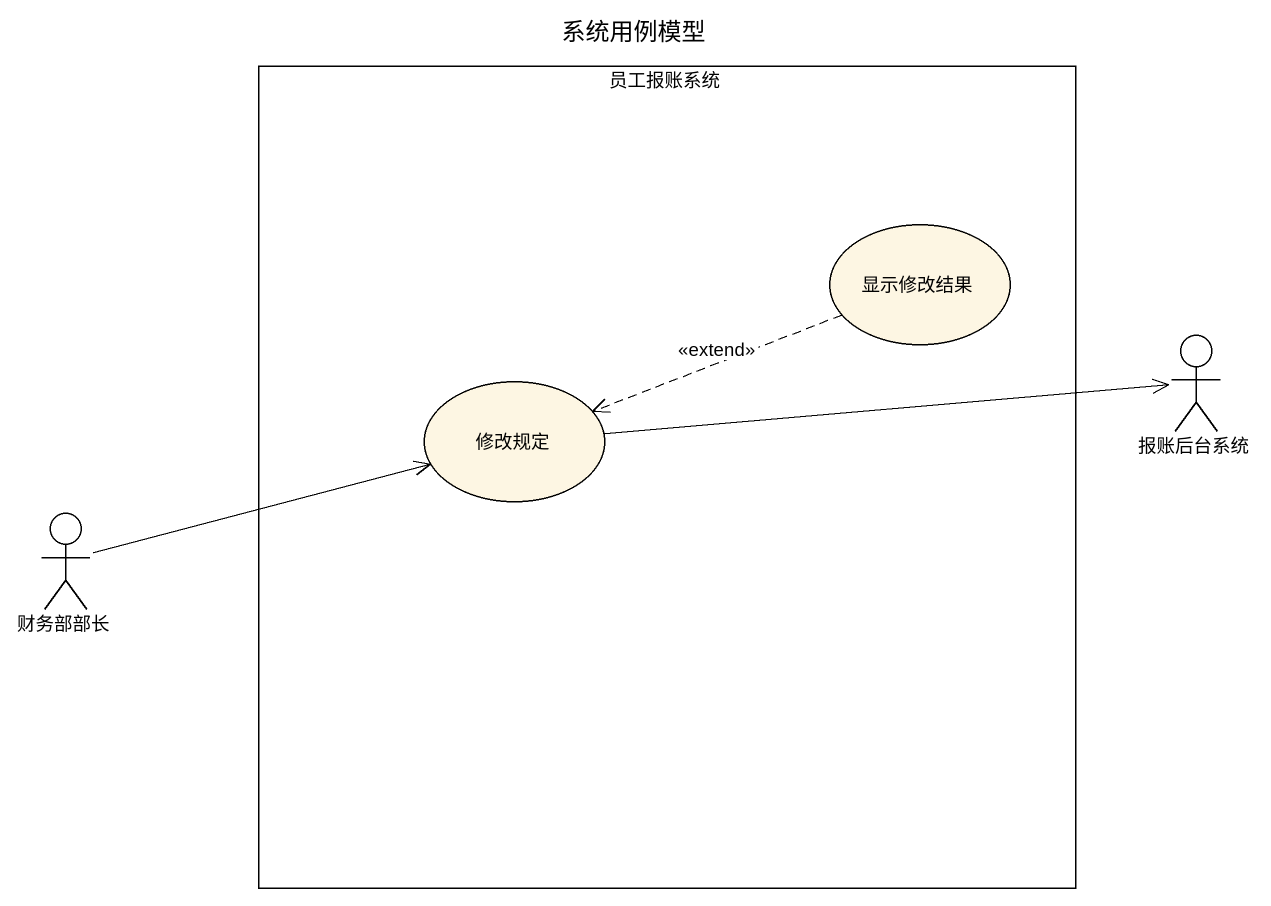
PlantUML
@startuml
title 系统用例模型
rectangle 员工报账系统 {
  usecase 显示修改结果
  usecase 修改规定
}
actor 报账后台系统
actor 财务部部长
显示修改结果 .left.> 修改规定 : <<extend>>
修改规定 -right-> 报账后台系统
财务部部长 -right-> 修改规定
@enduml
